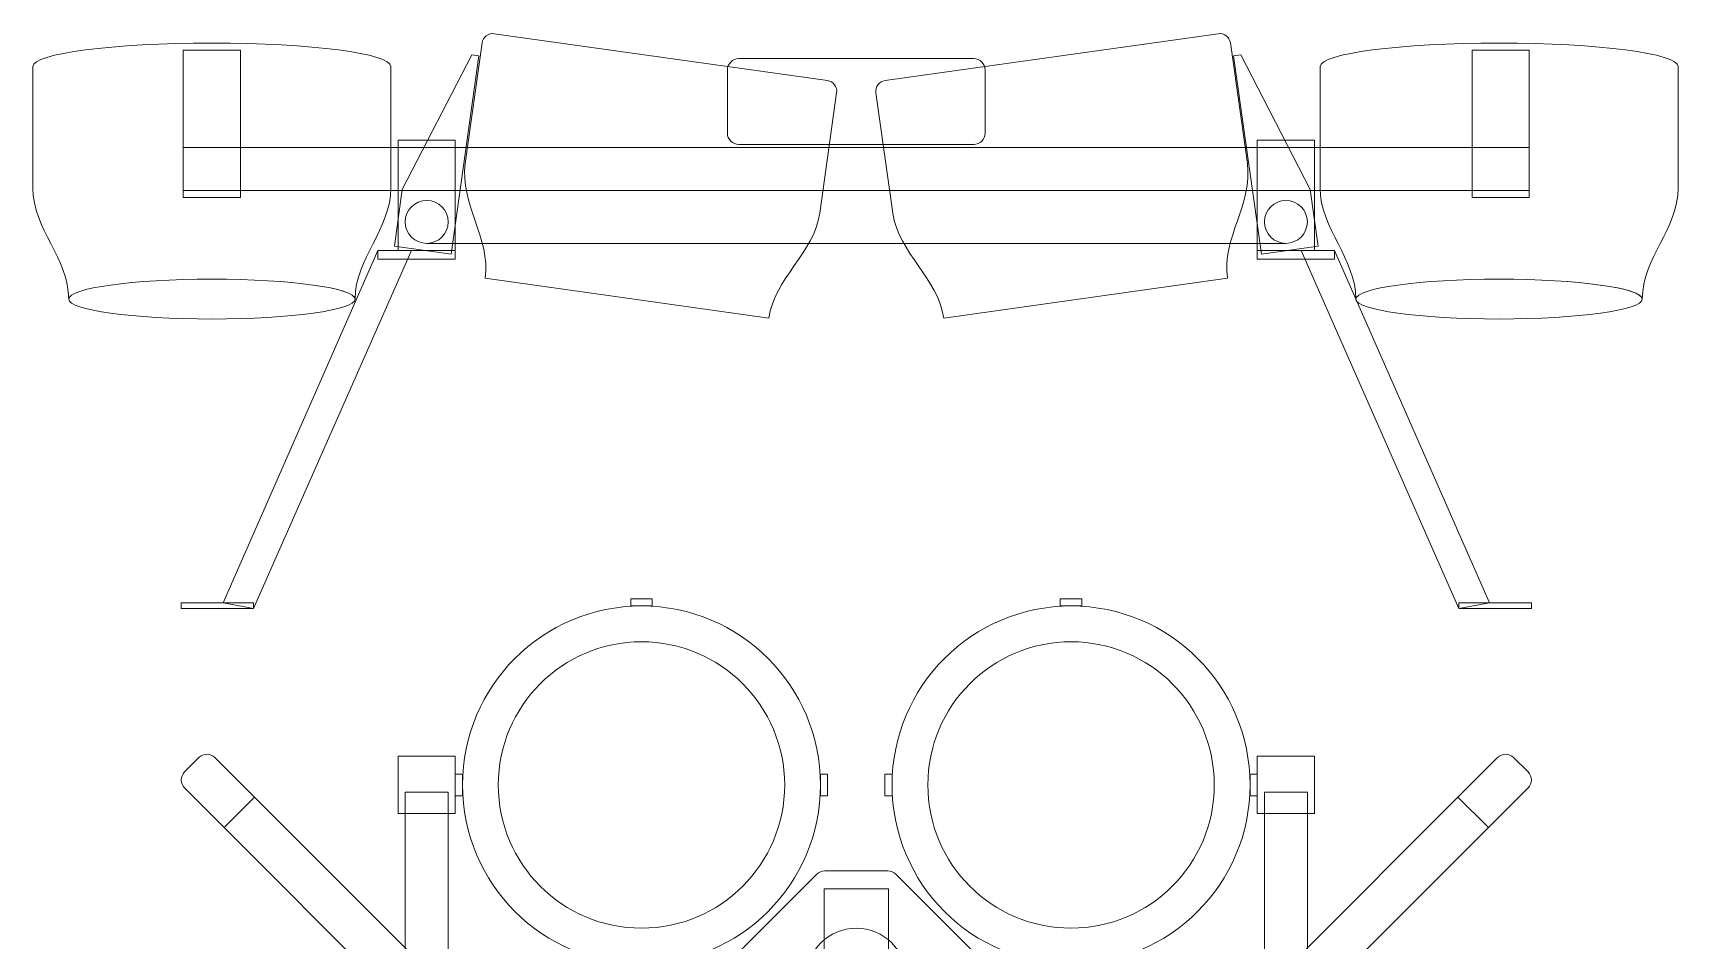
# Model space of a CAD drawing. Header units: millimetres. Extents: x -202 to 204, y -252 to 284.
# Drawn here: x -57.5 to 57.4, y -137 to -73.7 of the extents above; entities that cross this region are included whole.
import ezdxf

# ---------------------------------------------------------------- set-up
doc = ezdxf.new("R2010")
doc.units = ezdxf.units.MM
doc.header["$MEASUREMENT"] = 0
doc.layers.add('Layer 1', color=7, linetype='Continuous')

msp = doc.modelspace()

# ---------------------------------------------------------------- linework, layer by layer
at = {"layer": 'Layer 1', "color": 250, "lineweight": 9}
for centre in [(-30, -86.8487), (30, -86.8487)]:
    msp.add_ellipse(centre, major_axis=(0, 1.5), ratio=1, dxfattribs=at)
at = {"layer": 'Layer 1', "color": 9, "lineweight": 9}
for centre in [(-44.9996, -92.245), (44.8921, -92.245)]:
    msp.add_ellipse(centre, major_axis=(10.0004, 0), ratio=0.13916443, dxfattribs=at)
at = {"layer": 'Layer 1', "color": 7, "lineweight": 9}
msp.add_ellipse((0, -139.6739), major_axis=(0, 3.5), ratio=1, dxfattribs=at)
at = {"layer": 'Layer 1', "color": 9, "lineweight": 9}
for points, knots in [([(-32.5, -75.9949), (-32.5, -75.9949), (-32.5, -75.9951), (-32.5, -75.9951), (-32.5, -75.9951), (-32.5, -75.9951), (-32.5, -84.4951), (-32.5, -84.4951), (-32.5, -84.4951), (-32.5, -87.3259), (-34.9954, -89.408), (-34.9999, -92.2374), (-34.9999, -92.2374), (-35.0294, -91.4723), (-39.4947, -90.8533), (-44.9996, -90.8533), (-44.9996, -90.8533), (-50.5227, -90.8533), (-55, -91.4764), (-55, -92.245), (-55, -92.245), (-55, -89.4117), (-57.5, -87.3284), (-57.5, -84.4951), (-57.5, -84.4951), (-57.5, -84.4951), (-57.5, -75.9951), (-57.5, -75.9951), (-57.5, -75.9951), (-57.5, -75.9951), (-57.5, -75.9949), (-57.5, -75.9949), (-57.5, -75.9949), (-57.5, -75.9949), (-57.5, -75.9948), (-57.5, -75.9948), (-57.5, -75.9948), (-57.4987, -75.0917), (-51.9027, -74.3598), (-45, -74.3598), (-45, -74.3598), (-38.0973, -74.3598), (-32.5013, -75.0917), (-32.5, -75.9948), (-32.5, -75.9948), (-32.5, -75.9948), (-32.5, -75.9949), (-32.5, -75.9949)], [0, 0, 0, 0, 0.07692308, 0.07692308, 0.07692308, 0.07692308, 0.15384615, 0.15384615, 0.15384615, 0.15384615, 0.23076923, 0.23076923, 0.23076923, 0.23076923, 0.30769231, 0.30769231, 0.30769231, 0.30769231, 0.38461538, 0.38461538, 0.38461538, 0.38461538, 0.46153846, 0.46153846, 0.46153846, 0.46153846, 0.53846154, 0.53846154, 0.53846154, 0.53846154, 0.61538462, 0.61538462, 0.61538462, 0.61538462, 0.69230769, 0.69230769, 0.69230769, 0.69230769, 0.76923077, 0.76923077, 0.76923077, 0.76923077, 0.84615385, 0.84615385, 0.84615385, 0.84615385, 1, 1, 1, 1]), ([(-25.2808, -73.7083), (-25.2808, -73.7083), (-2.0093, -76.9789), (-2.0093, -76.9789), (-2.0093, -76.9789), (-1.6008, -77.0363), (-1.3136, -77.4173), (-1.371, -77.8258), (-1.371, -77.8258), (-1.371, -77.8258), (-1.3711, -77.826), (-1.3711, -77.826), (-1.3711, -77.826), (-1.3711, -77.826), (-2.554, -86.2433), (-2.554, -86.2433), (-2.554, -86.2433), (-2.9484, -89.049), (-5.714, -90.7641), (-6.1083, -93.5699), (-6.1083, -93.5699), (-6.1083, -93.5699), (-25.9137, -90.7864), (-25.9137, -90.7864), (-25.9137, -90.7864), (-25.5193, -87.9807), (-27.7051, -85.5697), (-27.3107, -82.764), (-27.3107, -82.764), (-27.3107, -82.764), (-26.1278, -74.3467), (-26.1278, -74.3467), (-26.1278, -74.3467), (-26.1278, -74.3467), (-26.1277, -74.3465), (-26.1277, -74.3465), (-26.1277, -74.3465), (-26.0703, -73.938), (-25.6893, -73.6509), (-25.2808, -73.7083)], [0, 0, 0, 0, 0.09090909, 0.09090909, 0.09090909, 0.09090909, 0.18181818, 0.18181818, 0.18181818, 0.18181818, 0.27272727, 0.27272727, 0.27272727, 0.27272727, 0.36363636, 0.36363636, 0.36363636, 0.36363636, 0.45454545, 0.45454545, 0.45454545, 0.45454545, 0.54545455, 0.54545455, 0.54545455, 0.54545455, 0.63636364, 0.63636364, 0.63636364, 0.63636364, 0.72727273, 0.72727273, 0.72727273, 0.72727273, 0.81818182, 0.81818182, 0.81818182, 0.81818182, 1, 1, 1, 1]), ([(25.2808, -73.7083), (25.2808, -73.7083), (2.0093, -76.9789), (2.0093, -76.9789), (2.0093, -76.9789), (1.6008, -77.0363), (1.3136, -77.4173), (1.371, -77.8258), (1.371, -77.8258), (1.371, -77.8258), (1.3711, -77.826), (1.3711, -77.826), (1.3711, -77.826), (1.3711, -77.826), (2.554, -86.2433), (2.554, -86.2433), (2.554, -86.2433), (2.9484, -89.049), (5.714, -90.7641), (6.1083, -93.5699), (6.1083, -93.5699), (6.1083, -93.5699), (25.9137, -90.7864), (25.9137, -90.7864), (25.9137, -90.7864), (25.5193, -87.9807), (27.7051, -85.5697), (27.3107, -82.764), (27.3107, -82.764), (27.3107, -82.764), (26.1278, -74.3467), (26.1278, -74.3467), (26.1278, -74.3467), (26.1278, -74.3467), (26.1277, -74.3465), (26.1277, -74.3465), (26.1277, -74.3465), (26.0703, -73.938), (25.6893, -73.6509), (25.2808, -73.7083)], [0, 0, 0, 0, 0.09090909, 0.09090909, 0.09090909, 0.09090909, 0.18181818, 0.18181818, 0.18181818, 0.18181818, 0.27272727, 0.27272727, 0.27272727, 0.27272727, 0.36363636, 0.36363636, 0.36363636, 0.36363636, 0.45454545, 0.45454545, 0.45454545, 0.45454545, 0.54545455, 0.54545455, 0.54545455, 0.54545455, 0.63636364, 0.63636364, 0.63636364, 0.63636364, 0.72727273, 0.72727273, 0.72727273, 0.72727273, 0.81818182, 0.81818182, 0.81818182, 0.81818182, 1, 1, 1, 1]), ([(57.3917, -75.9949), (57.3917, -75.9949), (57.3917, -75.9951), (57.3917, -75.9951), (57.3917, -75.9951), (57.3917, -75.9951), (57.3917, -84.4951), (57.3917, -84.4951), (57.3917, -84.4951), (57.3917, -87.3259), (54.8963, -89.408), (54.8918, -92.2374), (54.8918, -92.2374), (54.8623, -91.4723), (50.397, -90.8533), (44.8921, -90.8533), (44.8921, -90.8533), (39.369, -90.8533), (34.8917, -91.4764), (34.8917, -92.245), (34.8917, -92.245), (34.8917, -89.4117), (32.3917, -87.3284), (32.3917, -84.4951), (32.3917, -84.4951), (32.3917, -84.4951), (32.3917, -75.9951), (32.3917, -75.9951), (32.3917, -75.9951), (32.3917, -75.9951), (32.3917, -75.9949), (32.3917, -75.9949), (32.3917, -75.9949), (32.3917, -75.9949), (32.3917, -75.9948), (32.3917, -75.9948), (32.3917, -75.9948), (32.393, -75.0917), (37.989, -74.3598), (44.8917, -74.3598), (44.8917, -74.3598), (51.7944, -74.3598), (57.3904, -75.0917), (57.3917, -75.9948), (57.3917, -75.9948), (57.3917, -75.9948), (57.3917, -75.9949), (57.3917, -75.9949)], [0, 0, 0, 0, 0.07692308, 0.07692308, 0.07692308, 0.07692308, 0.15384615, 0.15384615, 0.15384615, 0.15384615, 0.23076923, 0.23076923, 0.23076923, 0.23076923, 0.30769231, 0.30769231, 0.30769231, 0.30769231, 0.38461538, 0.38461538, 0.38461538, 0.38461538, 0.46153846, 0.46153846, 0.46153846, 0.46153846, 0.53846154, 0.53846154, 0.53846154, 0.53846154, 0.61538462, 0.61538462, 0.61538462, 0.61538462, 0.69230769, 0.69230769, 0.69230769, 0.69230769, 0.76923077, 0.76923077, 0.76923077, 0.76923077, 0.84615385, 0.84615385, 0.84615385, 0.84615385, 1, 1, 1, 1]), ([(-43, -74.8487), (-43, -74.8487), (-47, -74.8487), (-47, -74.8487), (-47, -74.8487), (-47, -74.8487), (-47, -85.1487), (-47, -85.1487), (-47, -85.1487), (-47, -85.1487), (-43, -85.1487), (-43, -85.1487), (-43, -85.1487), (-43, -85.1487), (-43, -74.8487), (-43, -74.8487)], [0, 0, 0, 0, 0.2, 0.2, 0.2, 0.2, 0.4, 0.4, 0.4, 0.4, 0.6, 0.6, 0.6, 0.6, 1, 1, 1, 1]), ([(-26.3496, -75.2438), (-26.3496, -75.2438), (-26.8447, -75.1742), (-26.8447, -75.1742), (-26.8447, -75.1742), (-26.8447, -75.1742), (-31.7024, -84.5898), (-31.7024, -84.5898), (-31.7024, -84.5898), (-31.7024, -84.5898), (-32.2591, -88.5508), (-32.2591, -88.5508), (-32.2591, -88.5508), (-32.2591, -88.5508), (-28.298, -89.1074), (-28.298, -89.1074), (-28.298, -89.1074), (-28.298, -89.1074), (-26.3496, -75.2438), (-26.3496, -75.2438)], [0, 0, 0, 0, 0.16666667, 0.16666667, 0.16666667, 0.16666667, 0.33333333, 0.33333333, 0.33333333, 0.33333333, 0.5, 0.5, 0.5, 0.5, 0.66666667, 0.66666667, 0.66666667, 0.66666667, 1, 1, 1, 1]), ([(9, -80.6472), (9, -80.6472), (9, -76.2502), (9, -76.2502), (9, -76.2502), (9, -75.8094), (8.6393, -75.4487), (8.1985, -75.4487), (8.1985, -75.4487), (8.1985, -75.4487), (-8.1985, -75.4487), (-8.1985, -75.4487), (-8.1985, -75.4487), (-8.6393, -75.4487), (-9, -75.8094), (-9, -76.2502), (-9, -76.2502), (-9, -76.2502), (-9, -80.6472), (-9, -80.6472), (-9, -80.6472), (-9, -81.088), (-8.6393, -81.4487), (-8.1985, -81.4487), (-8.1985, -81.4487), (-8.1985, -81.4487), (8.1985, -81.4487), (8.1985, -81.4487), (8.1985, -81.4487), (8.6393, -81.4487), (9, -81.088), (9, -80.6472)], [0, 0, 0, 0, 0.11111111, 0.11111111, 0.11111111, 0.11111111, 0.22222222, 0.22222222, 0.22222222, 0.22222222, 0.33333333, 0.33333333, 0.33333333, 0.33333333, 0.44444444, 0.44444444, 0.44444444, 0.44444444, 0.55555556, 0.55555556, 0.55555556, 0.55555556, 0.66666667, 0.66666667, 0.66666667, 0.66666667, 0.77777778, 0.77777778, 0.77777778, 0.77777778, 1, 1, 1, 1]), ([(26.3496, -75.2438), (26.3496, -75.2438), (26.8447, -75.1742), (26.8447, -75.1742), (26.8447, -75.1742), (26.8447, -75.1742), (31.7024, -84.5898), (31.7024, -84.5898), (31.7024, -84.5898), (31.7024, -84.5898), (32.2591, -88.5508), (32.2591, -88.5508), (32.2591, -88.5508), (32.2591, -88.5508), (28.298, -89.1074), (28.298, -89.1074), (28.298, -89.1074), (28.298, -89.1074), (26.3496, -75.2438), (26.3496, -75.2438)], [0, 0, 0, 0, 0.16666667, 0.16666667, 0.16666667, 0.16666667, 0.33333333, 0.33333333, 0.33333333, 0.33333333, 0.5, 0.5, 0.5, 0.5, 0.66666667, 0.66666667, 0.66666667, 0.66666667, 1, 1, 1, 1]), ([(47, -74.8487), (47, -74.8487), (43, -74.8487), (43, -74.8487), (43, -74.8487), (43, -74.8487), (43, -85.1487), (43, -85.1487), (43, -85.1487), (43, -85.1487), (47, -85.1487), (47, -85.1487), (47, -85.1487), (47, -85.1487), (47, -74.8487), (47, -74.8487)], [0, 0, 0, 0, 0.2, 0.2, 0.2, 0.2, 0.4, 0.4, 0.4, 0.4, 0.6, 0.6, 0.6, 0.6, 1, 1, 1, 1]), ([(-28, -81.1487), (-28, -81.1487), (-32, -81.1487), (-32, -81.1487), (-32, -81.1487), (-32, -81.1487), (-32, -88.8487), (-32, -88.8487), (-32, -88.8487), (-32, -88.8487), (-28, -88.8487), (-28, -88.8487), (-28, -88.8487), (-28, -88.8487), (-28, -81.1487), (-28, -81.1487)], [0, 0, 0, 0, 0.2, 0.2, 0.2, 0.2, 0.4, 0.4, 0.4, 0.4, 0.6, 0.6, 0.6, 0.6, 1, 1, 1, 1]), ([(32, -81.1487), (32, -81.1487), (28, -81.1487), (28, -81.1487), (28, -81.1487), (28, -81.1487), (28, -88.8487), (28, -88.8487), (28, -88.8487), (28, -88.8487), (32, -88.8487), (32, -88.8487), (32, -88.8487), (32, -88.8487), (32, -81.1487), (32, -81.1487)], [0, 0, 0, 0, 0.2, 0.2, 0.2, 0.2, 0.4, 0.4, 0.4, 0.4, 0.6, 0.6, 0.6, 0.6, 1, 1, 1, 1]), ([(-47, -81.6487), (-47, -81.6487), (47, -81.6487), (47, -81.6487), (47, -81.6487), (47, -81.6487), (47, -84.6487), (47, -84.6487), (47, -84.6487), (47, -84.6487), (-47, -84.6487), (-47, -84.6487), (-47, -84.6487), (-47, -84.6487), (-47, -81.6487), (-47, -81.6487)], [0, 0, 0, 0, 0.2, 0.2, 0.2, 0.2, 0.4, 0.4, 0.4, 0.4, 0.6, 0.6, 0.6, 0.6, 1, 1, 1, 1]), ([(-42.0905, -113.8487), (-42.0905, -113.8487), (-44.2236, -113.4487), (-44.2236, -113.4487), (-44.2236, -113.4487), (-44.2236, -113.4487), (-33.4029, -88.8487), (-33.4029, -88.8487), (-33.4029, -88.8487), (-33.4029, -88.8487), (-31.0645, -88.8487), (-31.0645, -88.8487), (-31.0645, -88.8487), (-31.0645, -88.8487), (-42.0905, -113.8487), (-42.0905, -113.8487)], [0, 0, 0, 0, 0.2, 0.2, 0.2, 0.2, 0.4, 0.4, 0.4, 0.4, 0.6, 0.6, 0.6, 0.6, 1, 1, 1, 1]), ([(-28, -89.4486), (-28, -89.4486), (-33.4029, -89.4486), (-33.4029, -89.4486), (-33.4029, -89.4486), (-33.4029, -89.4486), (-33.4029, -88.8486), (-33.4029, -88.8486), (-33.4029, -88.8486), (-33.4029, -88.8486), (-28, -88.8486), (-28, -88.8486), (-28, -88.8486), (-28, -88.8486), (-28, -89.4486), (-28, -89.4486)], [0, 0, 0, 0, 0.2, 0.2, 0.2, 0.2, 0.4, 0.4, 0.4, 0.4, 0.6, 0.6, 0.6, 0.6, 1, 1, 1, 1]), ([(28.0001, -89.4486), (28.0001, -89.4486), (33.403, -89.4486), (33.403, -89.4486), (33.403, -89.4486), (33.403, -89.4486), (33.403, -88.8486), (33.403, -88.8486), (33.403, -88.8486), (33.403, -88.8486), (28.0001, -88.8486), (28.0001, -88.8486), (28.0001, -88.8486), (28.0001, -88.8486), (28.0001, -89.4486), (28.0001, -89.4486)], [0, 0, 0, 0, 0.2, 0.2, 0.2, 0.2, 0.4, 0.4, 0.4, 0.4, 0.6, 0.6, 0.6, 0.6, 1, 1, 1, 1]), ([(42.0906, -113.8487), (42.0906, -113.8487), (44.2237, -113.4487), (44.2237, -113.4487), (44.2237, -113.4487), (44.2237, -113.4487), (33.403, -88.8487), (33.403, -88.8487), (33.403, -88.8487), (33.403, -88.8487), (31.0646, -88.8487), (31.0646, -88.8487), (31.0646, -88.8487), (31.0646, -88.8487), (42.0906, -113.8487), (42.0906, -113.8487)], [0, 0, 0, 0, 0.2, 0.2, 0.2, 0.2, 0.4, 0.4, 0.4, 0.4, 0.6, 0.6, 0.6, 0.6, 1, 1, 1, 1]), ([(-42.0905, -113.8487), (-42.0905, -113.8487), (-47.1425, -113.8487), (-47.1425, -113.8487), (-47.1425, -113.8487), (-47.1425, -113.8487), (-47.1425, -113.4487), (-47.1425, -113.4487), (-47.1425, -113.4487), (-47.1425, -113.4487), (-42.0905, -113.4487), (-42.0905, -113.4487), (-42.0905, -113.4487), (-42.0905, -113.4487), (-42.0905, -113.8487), (-42.0905, -113.8487)], [0, 0, 0, 0, 0.2, 0.2, 0.2, 0.2, 0.4, 0.4, 0.4, 0.4, 0.6, 0.6, 0.6, 0.6, 1, 1, 1, 1]), ([(-2.5, -126.1739), (-2.5, -119.2704), (-8.0965, -113.6739), (-15, -113.6739), (-15, -113.6739), (-21.9035, -113.6739), (-27.5, -119.2704), (-27.5, -126.1739), (-27.5, -126.1739), (-27.5, -133.0775), (-21.9035, -138.6739), (-15, -138.6739), (-15, -138.6739), (-8.0965, -138.6739), (-2.5, -133.0775), (-2.5, -126.1739)], [0, 0, 0, 0, 0.2, 0.2, 0.2, 0.2, 0.4, 0.4, 0.4, 0.4, 0.6, 0.6, 0.6, 0.6, 1, 1, 1, 1]), ([(-14.25, -113.6739), (-14.25, -113.6739), (-15.75, -113.6739), (-15.75, -113.6739), (-15.75, -113.6739), (-15.75, -113.6739), (-15.75, -113.1739), (-15.75, -113.1739), (-15.75, -113.1739), (-15.75, -113.1739), (-14.25, -113.1739), (-14.25, -113.1739), (-14.25, -113.1739), (-14.25, -113.1739), (-14.25, -113.6739), (-14.25, -113.6739)], [0, 0, 0, 0, 0.2, 0.2, 0.2, 0.2, 0.4, 0.4, 0.4, 0.4, 0.6, 0.6, 0.6, 0.6, 1, 1, 1, 1]), ([(27.5, -126.1739), (27.5, -119.2704), (21.9035, -113.6739), (15, -113.6739), (15, -113.6739), (8.0965, -113.6739), (2.5, -119.2704), (2.5, -126.1739), (2.5, -126.1739), (2.5, -133.0775), (8.0965, -138.6739), (15, -138.6739), (15, -138.6739), (21.9035, -138.6739), (27.5, -133.0775), (27.5, -126.1739)], [0, 0, 0, 0, 0.2, 0.2, 0.2, 0.2, 0.4, 0.4, 0.4, 0.4, 0.6, 0.6, 0.6, 0.6, 1, 1, 1, 1]), ([(15.75, -113.6739), (15.75, -113.6739), (14.25, -113.6739), (14.25, -113.6739), (14.25, -113.6739), (14.25, -113.6739), (14.25, -113.1739), (14.25, -113.1739), (14.25, -113.1739), (14.25, -113.1739), (15.75, -113.1739), (15.75, -113.1739), (15.75, -113.1739), (15.75, -113.1739), (15.75, -113.6739), (15.75, -113.6739)], [0, 0, 0, 0, 0.2, 0.2, 0.2, 0.2, 0.4, 0.4, 0.4, 0.4, 0.6, 0.6, 0.6, 0.6, 1, 1, 1, 1]), ([(42.0906, -113.8487), (42.0906, -113.8487), (47.1426, -113.8487), (47.1426, -113.8487), (47.1426, -113.8487), (47.1426, -113.8487), (47.1426, -113.4487), (47.1426, -113.4487), (47.1426, -113.4487), (47.1426, -113.4487), (42.0906, -113.4487), (42.0906, -113.4487), (42.0906, -113.4487), (42.0906, -113.4487), (42.0906, -113.8487), (42.0906, -113.8487)], [0, 0, 0, 0, 0.2, 0.2, 0.2, 0.2, 0.4, 0.4, 0.4, 0.4, 0.6, 0.6, 0.6, 0.6, 1, 1, 1, 1]), ([(-30.3518, -142.9434), (-30.3518, -142.9434), (-46.9121, -126.3832), (-46.9121, -126.3832), (-46.9121, -126.3832), (-47.2194, -126.0759), (-47.2194, -125.5731), (-46.9121, -125.2657), (-46.9121, -125.2657), (-46.9121, -125.2657), (-45.9082, -124.2619), (-45.9082, -124.2619), (-45.9082, -124.2619), (-45.6009, -123.9545), (-45.098, -123.9546), (-44.7908, -124.2619), (-44.7908, -124.2619), (-44.7908, -124.2619), (-28.2305, -140.8221), (-28.2305, -140.8221), (-28.2305, -140.8221), (-27.9233, -141.1294), (-27.9232, -141.6322), (-28.2305, -141.9395), (-28.2305, -141.9395), (-28.2305, -141.9395), (-29.2344, -142.9434), (-29.2344, -142.9434), (-29.2344, -142.9434), (-29.5417, -143.2507), (-30.0446, -143.2507), (-30.3518, -142.9434)], [0, 0, 0, 0, 0.11111111, 0.11111111, 0.11111111, 0.11111111, 0.22222222, 0.22222222, 0.22222222, 0.22222222, 0.33333333, 0.33333333, 0.33333333, 0.33333333, 0.44444444, 0.44444444, 0.44444444, 0.44444444, 0.55555556, 0.55555556, 0.55555556, 0.55555556, 0.66666667, 0.66666667, 0.66666667, 0.66666667, 0.77777778, 0.77777778, 0.77777778, 0.77777778, 1, 1, 1, 1]), ([(28.2305, -140.8221), (28.2305, -140.8221), (44.7908, -124.2619), (44.7908, -124.2619), (44.7908, -124.2619), (45.098, -123.9546), (45.6009, -123.9545), (45.9082, -124.2619), (45.9082, -124.2619), (45.9082, -124.2619), (46.9121, -125.2657), (46.9121, -125.2657), (46.9121, -125.2657), (47.2194, -125.5731), (47.2194, -126.0759), (46.9121, -126.3832), (46.9121, -126.3832), (46.9121, -126.3832), (30.3518, -142.9434), (30.3518, -142.9434), (30.3518, -142.9434), (30.0446, -143.2507), (29.5417, -143.2507), (29.2344, -142.9434), (29.2344, -142.9434), (29.2344, -142.9434), (28.2305, -141.9395), (28.2305, -141.9395), (28.2305, -141.9395), (27.9232, -141.6322), (27.9233, -141.1294), (28.2305, -140.8221)], [0, 0, 0, 0, 0.11111111, 0.11111111, 0.11111111, 0.11111111, 0.22222222, 0.22222222, 0.22222222, 0.22222222, 0.33333333, 0.33333333, 0.33333333, 0.33333333, 0.44444444, 0.44444444, 0.44444444, 0.44444444, 0.55555556, 0.55555556, 0.55555556, 0.55555556, 0.66666667, 0.66666667, 0.66666667, 0.66666667, 0.77777778, 0.77777778, 0.77777778, 0.77777778, 1, 1, 1, 1]), ([(-28, -124.1739), (-28, -124.1739), (-32, -124.1739), (-32, -124.1739), (-32, -124.1739), (-32, -124.1739), (-32, -128.1739), (-32, -128.1739), (-32, -128.1739), (-32, -128.1739), (-28, -128.1739), (-28, -128.1739), (-28, -128.1739), (-28, -128.1739), (-28, -124.1739), (-28, -124.1739)], [0, 0, 0, 0, 0.2, 0.2, 0.2, 0.2, 0.4, 0.4, 0.4, 0.4, 0.6, 0.6, 0.6, 0.6, 1, 1, 1, 1]), ([(32, -124.1739), (32, -124.1739), (28, -124.1739), (28, -124.1739), (28, -124.1739), (28, -124.1739), (28, -128.1739), (28, -128.1739), (28, -128.1739), (28, -128.1739), (32, -128.1739), (32, -128.1739), (32, -128.1739), (32, -128.1739), (32, -124.1739), (32, -124.1739)], [0, 0, 0, 0, 0.2, 0.2, 0.2, 0.2, 0.4, 0.4, 0.4, 0.4, 0.6, 0.6, 0.6, 0.6, 1, 1, 1, 1]), ([(-27.5, -126.9239), (-27.5, -126.9239), (-27.5, -125.4239), (-27.5, -125.4239), (-27.5, -125.4239), (-27.5, -125.4239), (-28, -125.4239), (-28, -125.4239), (-28, -125.4239), (-28, -125.4239), (-28, -126.9239), (-28, -126.9239), (-28, -126.9239), (-28, -126.9239), (-27.5, -126.9239), (-27.5, -126.9239)], [0, 0, 0, 0, 0.2, 0.2, 0.2, 0.2, 0.4, 0.4, 0.4, 0.4, 0.6, 0.6, 0.6, 0.6, 1, 1, 1, 1]), ([(-2.5, -126.9239), (-2.5, -126.9239), (-2.5, -125.4239), (-2.5, -125.4239), (-2.5, -125.4239), (-2.5, -125.4239), (-2, -125.4239), (-2, -125.4239), (-2, -125.4239), (-2, -125.4239), (-2, -126.9239), (-2, -126.9239), (-2, -126.9239), (-2, -126.9239), (-2.5, -126.9239), (-2.5, -126.9239)], [0, 0, 0, 0, 0.2, 0.2, 0.2, 0.2, 0.4, 0.4, 0.4, 0.4, 0.6, 0.6, 0.6, 0.6, 1, 1, 1, 1]), ([(2.5, -126.9239), (2.5, -126.9239), (2.5, -125.4239), (2.5, -125.4239), (2.5, -125.4239), (2.5, -125.4239), (2, -125.4239), (2, -125.4239), (2, -125.4239), (2, -125.4239), (2, -126.9239), (2, -126.9239), (2, -126.9239), (2, -126.9239), (2.5, -126.9239), (2.5, -126.9239)], [0, 0, 0, 0, 0.2, 0.2, 0.2, 0.2, 0.4, 0.4, 0.4, 0.4, 0.6, 0.6, 0.6, 0.6, 1, 1, 1, 1]), ([(27.5, -126.9239), (27.5, -126.9239), (27.5, -125.4239), (27.5, -125.4239), (27.5, -125.4239), (27.5, -125.4239), (28, -125.4239), (28, -125.4239), (28, -125.4239), (28, -125.4239), (28, -126.9239), (28, -126.9239), (28, -126.9239), (28, -126.9239), (27.5, -126.9239), (27.5, -126.9239)], [0, 0, 0, 0, 0.2, 0.2, 0.2, 0.2, 0.4, 0.4, 0.4, 0.4, 0.6, 0.6, 0.6, 0.6, 1, 1, 1, 1]), ([(-28.5, -126.6739), (-28.5, -126.6739), (-28.5, -215.674), (-28.5, -215.674), (-28.5, -215.674), (-28.5, -215.674), (-31.5, -215.674), (-31.5, -215.674), (-31.5, -215.674), (-31.5, -215.674), (-31.5, -126.6739), (-31.5, -126.6739), (-31.5, -126.6739), (-31.5, -126.6739), (-28.5, -126.6739), (-28.5, -126.6739)], [0, 0, 0, 0, 0.2, 0.2, 0.2, 0.2, 0.4, 0.4, 0.4, 0.4, 0.6, 0.6, 0.6, 0.6, 1, 1, 1, 1]), ([(31.5, -126.6739), (31.5, -126.6739), (31.5, -215.674), (31.5, -215.674), (31.5, -215.674), (31.5, -215.674), (28.5, -215.674), (28.5, -215.674), (28.5, -215.674), (28.5, -215.674), (28.5, -126.6739), (28.5, -126.6739), (28.5, -126.6739), (28.5, -126.6739), (31.5, -126.6739), (31.5, -126.6739)], [0, 0, 0, 0, 0.2, 0.2, 0.2, 0.2, 0.4, 0.4, 0.4, 0.4, 0.6, 0.6, 0.6, 0.6, 1, 1, 1, 1]), ([(9, -138.9753), (9, -138.9753), (9, -143.3725), (9, -143.3725), (9, -143.3725), (9, -143.8133), (8.6394, -144.1739), (8.1986, -144.1739), (8.1986, -144.1739), (8.1986, -144.1739), (-8.1986, -144.1739), (-8.1986, -144.1739), (-8.1986, -144.1739), (-8.6394, -144.1739), (-9, -143.8133), (-9, -143.3725), (-9, -143.3725), (-9, -143.3725), (-9, -138.9753), (-9, -138.9753), (-9, -138.9753), (-9, -138.7549), (-8.9098, -138.5545), (-8.7646, -138.4093), (-8.7646, -138.4093), (-8.7646, -138.4093), (-8.7578, -138.4025), (-8.7578, -138.4025), (-8.7578, -138.4025), (-8.7578, -138.4025), (-2.7646, -132.4093), (-2.7646, -132.4093), (-2.7646, -132.4093), (-2.6194, -132.2641), (-2.419, -132.1739), (-2.1986, -132.1739), (-2.1986, -132.1739), (-2.1986, -132.1739), (2.1986, -132.1739), (2.1986, -132.1739), (2.1986, -132.1739), (2.419, -132.1739), (2.6193, -132.264), (2.7646, -132.4093), (2.7646, -132.4093), (2.7646, -132.4093), (2.765, -132.4093), (2.765, -132.4093), (2.765, -132.4093), (2.765, -132.4093), (8.765, -138.4093), (8.765, -138.4093), (8.765, -138.4093), (8.765, -138.4093), (8.7646, -138.4093), (8.7646, -138.4093), (8.7646, -138.4093), (8.9098, -138.5545), (9, -138.7549), (9, -138.9753)], [0, 0, 0, 0, 0.0625, 0.0625, 0.0625, 0.0625, 0.125, 0.125, 0.125, 0.125, 0.1875, 0.1875, 0.1875, 0.1875, 0.25, 0.25, 0.25, 0.25, 0.3125, 0.3125, 0.3125, 0.3125, 0.375, 0.375, 0.375, 0.375, 0.4375, 0.4375, 0.4375, 0.4375, 0.5, 0.5, 0.5, 0.5, 0.5625, 0.5625, 0.5625, 0.5625, 0.625, 0.625, 0.625, 0.625, 0.6875, 0.6875, 0.6875, 0.6875, 0.75, 0.75, 0.75, 0.75, 0.8125, 0.8125, 0.8125, 0.8125, 0.875, 0.875, 0.875, 0.875, 1, 1, 1, 1])]:
    msp.add_open_spline(points, degree=3, knots=knots, dxfattribs=at)
at = {"layer": 'Layer 1', "color": 250, "lineweight": 9}
for points in [[(-30, -88.3485), (-30, -88.3485), (30, -88.3485), (30, -88.3485)], [(-44.1402, -129.1551), (-44.1402, -129.1551), (-42.0189, -127.0338), (-42.0189, -127.0338)], [(42.0189, -127.0338), (42.0189, -127.0338), (44.1402, -129.1551), (44.1402, -129.1551)]]:
    msp.add_open_spline(points, degree=3, dxfattribs=at)
at = {"layer": 'Layer 1', "color": 7, "lineweight": 9}
for points in [[(-5, -126.1739), (-5, -120.6511), (-9.4772, -116.1739), (-15, -116.1739), (-15, -116.1739), (-20.5228, -116.1739), (-25, -120.6511), (-25, -126.1739), (-25, -126.1739), (-25, -131.6968), (-20.5228, -136.1739), (-15, -136.1739), (-15, -136.1739), (-9.4772, -136.1739), (-5, -131.6968), (-5, -126.1739)], [(25, -126.1739), (25, -120.6511), (20.5228, -116.1739), (15, -116.1739), (15, -116.1739), (9.4772, -116.1739), (5, -120.6511), (5, -126.1739), (5, -126.1739), (5, -131.6968), (9.4772, -136.1739), (15, -136.1739), (15, -136.1739), (20.5228, -136.1739), (25, -131.6968), (25, -126.1739)], [(-2.25, -133.4239), (-2.25, -133.4239), (2.25, -133.4239), (2.25, -133.4239), (2.25, -133.4239), (2.25, -133.4239), (2.25, -142.9239), (2.25, -142.9239), (2.25, -142.9239), (2.25, -142.9239), (-2.25, -142.9239), (-2.25, -142.9239), (-2.25, -142.9239), (-2.25, -142.9239), (-2.25, -133.4239), (-2.25, -133.4239)]]:
    msp.add_open_spline(points, degree=3, knots=[0, 0, 0, 0, 0.2, 0.2, 0.2, 0.2, 0.4, 0.4, 0.4, 0.4, 0.6, 0.6, 0.6, 0.6, 1, 1, 1, 1], dxfattribs=at)

doc.saveas('drawing.dxf')
